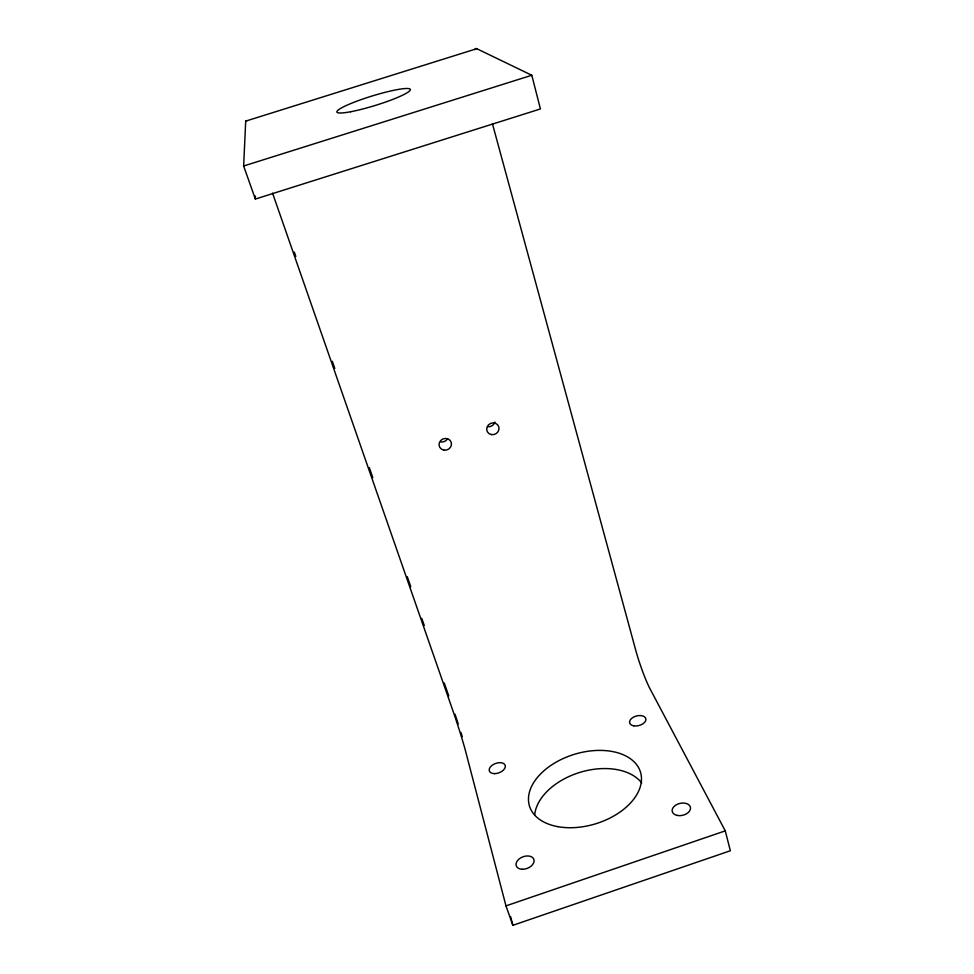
<?xml version="1.0" encoding="UTF-8"?>
<svg xmlns="http://www.w3.org/2000/svg" width="974" height="974" viewBox="0 0 974 974"><rect width="100%" height="100%" fill="white"/><g stroke="black" fill="none" stroke-linecap="round" stroke-linejoin="round"><path stroke-width="1.46" d="M243.646 166.006L245.704 121.117L476.749 48.7L531.804 75.266L540.424 108.942L255.358 199.049L243.646 166.006L531.804 75.266M505.981 905.881L725.265 830.871L730.354 850.752L512.872 925.3L505.981 905.881L465.56 751.112A30.231 1.157 72.2 0 0 453.227 711.665L272.562 193.144M725.265 830.871L650.121 689.008A30.048 3.19 70.8 0 1 635.815 650.498L492.43 123.759M294.306 252.12L295.816 256.43M332.304 361.281L334.8 368.464M369.292 467.557L372.786 477.613M407.278 576.718L410.772 586.762M421.779 618.368L424.274 625.539M444.266 682.993L448.771 695.923M510.559 916.51L512.872 925.3M255.334 196.042L255.358 199.049M534.665 815.116A57.612 36.842 -17 0 1 580.382 772.236A57.612 36.842 -17 0 1 641.72 782.962M455.041 714.283A52.876 2.021 72.2 0 1 458.218 723.986M460.933 732.448A52.876 2.021 72.2 0 1 462.248 736.624M245.704 121.117A65.368 2.885 71.2 0 1 246.544 121.214M494.889 422.034A6.161 5.734 -26.5 0 1 487.524 426.636M447.541 438.714A6.173 5.747 -20.4 0 1 440.747 441.892M474.825 49.65A64.881 7.987 73.8 0 1 476.749 48.7M350.664 111.742A38.461 4.98 -17.1 0 0 409.969 90.545A38.461 4.98 -17.1 0 0 360.149 99.969A38.461 4.98 -17.1 0 0 350.664 111.742M494.548 773.636A8.413 4.98 -19.9 0 0 505.226 765.43A8.413 4.98 -19.9 0 0 492.028 765.369A8.413 4.98 -19.9 0 0 494.548 773.636M522.198 869.271A9.375 6.185 -20.7 0 0 533.91 859.555A9.375 6.185 -20.7 0 0 519.069 859.007A9.375 6.185 -20.7 0 0 522.198 869.271M677.113 815.408A9.338 6.112 -13.1 0 0 690.517 807.86A9.338 6.112 -13.1 0 0 676.358 804.768A9.338 6.112 -13.1 0 0 677.113 815.408M633.745 725.825A8.364 4.943 -14.5 0 0 645.92 719.323A8.364 4.943 -14.5 0 0 633.502 717.132A8.364 4.943 -14.5 0 0 633.745 725.825M557.42 826.585A58.038 36.33 -17 0 0 641.476 778.36A58.038 36.33 -17 0 0 556.057 762.192A58.038 36.33 -17 0 0 557.42 826.585M443.791 450.098A6.27 5.832 -20.5 0 0 451.218 442.379A6.27 5.832 -20.5 0 0 440.747 440.467A6.27 5.832 -20.5 0 0 443.791 450.098M491.334 434.587A6.258 5.807 -26.4 0 0 498.81 426.868A6.258 5.807 -26.4 0 0 488.449 424.92A6.258 5.807 -26.4 0 0 491.334 434.587"/></g></svg>
